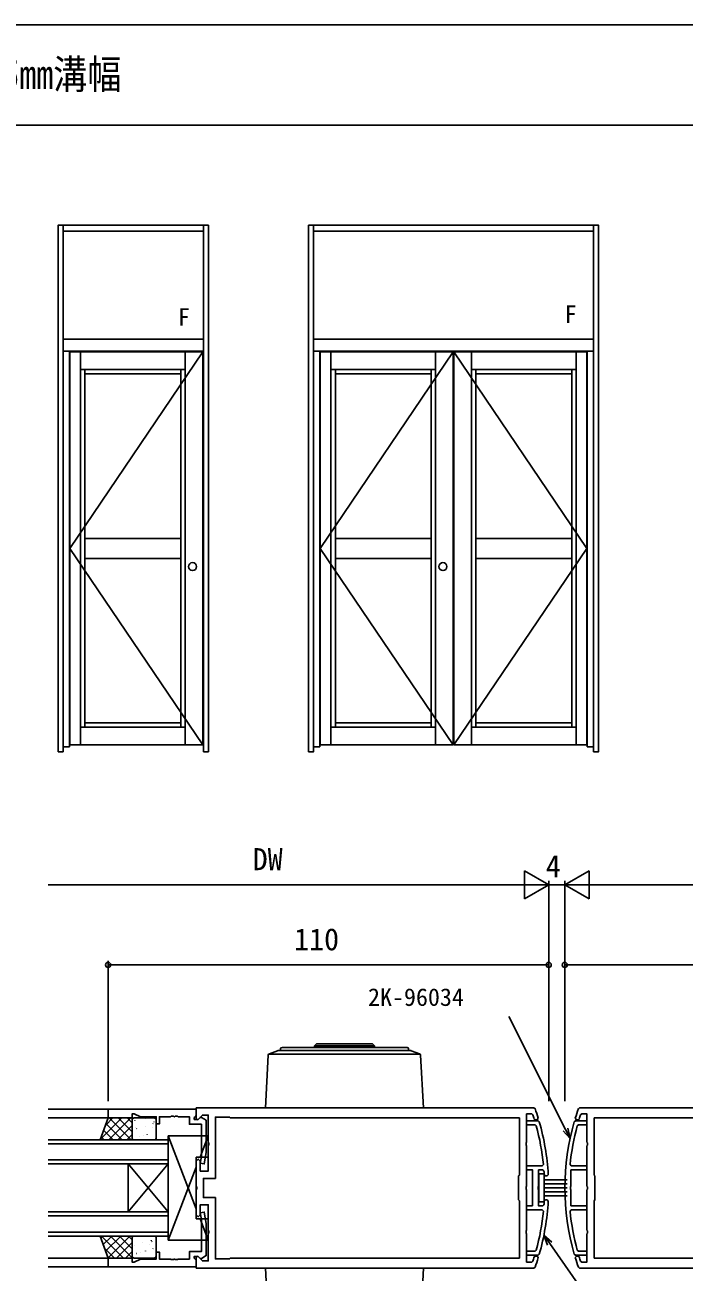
# Model space of a CAD drawing. Units: millimetres, scale not verified. Extents: x -437 to 438, y -344 to 341.
# Drawn here: x 109.2 to 273.8, y -5.1 to 306.3 of the extents above; entities that cross this region are included whole.
import ezdxf
from ezdxf.enums import TextEntityAlignment as Align

# ---------------------------------------------------------------- set-up
doc = ezdxf.new("R2010")
doc.units = ezdxf.units.MM
doc.header["$LTSCALE"] = 2
for name, color, linetype in [('0-1_USER1', 3, 'Continuous'), ('0-2_YKK_11', 7, 'Continuous'), ('0-3_YKK_12', 2, 'Continuous'), ('0-4_YKK_13', 4, 'Continuous'), ('0-5_YKK_A1', 4, 'Continuous'), ('0-6_YKK_D', 6, 'Continuous'), ('0-7_YKK_ZWAK', 7, 'Continuous')]:
    doc.layers.add(name, color=color, linetype=linetype)
doc.styles.add('ＭＳ ゴシック', font='')
doc.styles.get('ＭＳ ゴシック').set_extended_font_data('MS Gothic')

msp = doc.modelspace()

# ---------------------------------------------------------------- linework, layer by layer
at = {"layer": '0-2_YKK_11'}
for points in [[(129.977, 35.59), (151.977, 35.59), (151.977, 33.96), (151.677, 33.66), (151.477, 33.46), (151.477, 32.99), (152.427, 32.99), (152.927, 33.49), (153.265, 33.49), (154.477, 32.79), (154.477, 24.782), (153.969, 21.904), (152.985, 22.077), (153.277, 23.736), (153.277, 31.79), (150.277, 31.79), (150.277, 33.66), (147.485, 33.66), (147.302, 33.78), (146.752, 33.78), (146.569, 33.66), (146.485, 33.66), (146.302, 33.78), (145.752, 33.78), (145.569, 33.66), (142.777, 33.66), (142.777, 31.89), (141.977, 31.89), (141.977, 33.66), (138.042, 33.66), (136.477, 34.39), (135.977, 34.39), (135.977, 33.39), (129.977, 33.39)], [(160.477, 33.39), (232.636, 33.39), (232.636, 19.09), (232.436, 18.89), (232.436, 12.89), (232.636, 12.69), (232.636, -1.61), (160.477, -1.61), (160.277, -1.81), (156.777, -1.81), (156.777, 13.49), (153.777, 13.49), (153.777, 18.29), (156.777, 18.29), (156.777, 33.59), (160.277, 33.59)], [(323.477, 33.39), (251.318, 33.39), (251.318, 19.09), (251.518, 18.89), (251.518, 12.89), (251.318, 12.69), (251.318, -1.61), (323.477, -1.61), (323.677, -1.81), (327.177, -1.81), (327.177, 13.49), (330.177, 13.49), (330.177, 18.29), (327.177, 18.29), (327.177, 33.59), (323.677, 33.59)], [(129.977, -3.81), (151.977, -3.81), (151.977, -2.18), (151.677, -1.88), (151.477, -1.68), (151.477, -1.21), (152.427, -1.21), (152.927, -1.71), (153.265, -1.71), (154.477, -1.01), (154.477, 6.998), (153.969, 9.877), (152.985, 9.704), (153.277, 8.045), (153.277, -0.01), (150.277, -0.01), (150.277, -1.88), (147.485, -1.88), (147.302, -2), (146.752, -2), (146.569, -1.88), (146.485, -1.88), (146.302, -2), (145.752, -2), (145.569, -1.88), (142.777, -1.88), (142.777, -0.11), (141.977, -0.11), (141.977, -1.88), (138.042, -1.88), (136.477, -2.61), (135.977, -2.61), (135.977, -1.61), (129.977, -1.61)]]:
    msp.add_lwpolyline(points, close=True, dxfattribs=at)
for points in [[(151.977, 35.89), (236.292, 35.89), (236.575, 35.689)], [(236.575, -3.909), (236.292, -4.11), (151.977, -4.11), (151.977, -1.309), (152.347, -1.156), (153.501, -2.31), (154.977, -2.31), (154.977, 4.432), (155.097, 4.615), (155.097, 5.165), (154.977, 5.349), (154.977, 11.69), (152.977, 11.69), (152.977, 9.19), (152.477, 8.69), (151.977, 9.19), (151.977, 15.432), (152.097, 15.615), (152.097, 16.165), (151.977, 16.349), (151.977, 22.59), (152.477, 23.09), (152.977, 22.59), (152.977, 20.09), (154.977, 20.09), (154.977, 26.432), (155.097, 26.615), (155.097, 27.165), (154.977, 27.349), (154.977, 34.09), (153.501, 34.09), (152.347, 32.937), (151.977, 33.09), (151.977, 35.89)], [(236.028, 34.183), (235.743, 34.39), (234.436, 34.39), (234.436, 27.349), (234.316, 27.165), (234.316, 26.615), (234.436, 26.432), (234.436, 16.349), (234.316, 16.165), (234.316, 15.615), (234.436, 15.432), (234.436, 5.349), (234.316, 5.165), (234.316, 4.615), (234.436, 4.432), (234.436, -2.61), (235.743, -2.61), (236.028, -2.403)], [(331.977, 35.89), (247.662, 35.89), (247.379, 35.689)], [(247.926, 34.183), (248.211, 34.39), (249.518, 34.39), (249.518, 27.349), (249.638, 27.165), (249.638, 26.615), (249.518, 26.432), (249.518, 16.349), (249.638, 16.165), (249.638, 15.615), (249.518, 15.432), (249.518, 5.349), (249.638, 5.165), (249.638, 4.615), (249.518, 4.432), (249.518, -2.61), (248.211, -2.61), (247.926, -2.403)], [(236.856, 31.419), (236.566, 31.64), (234.436, 31.64), (234.436, 32.64), (237.325, 32.64), (237.613, 32.423)], [(237.361, 33.277), (237.074, 32.89), (236.656, 32.89), (236.369, 33.103)], [(247.098, 31.42), (247.387, 31.641), (249.517, 31.641), (249.517, 32.641), (246.628, 32.641), (246.34, 32.423)], [(246.593, 33.277), (246.88, 32.89), (247.298, 32.89), (247.585, 33.103)], [(235.936, 11.39), (235.936, 20.39), (234.436, 20.39), (234.436, 21.39), (238.349, 21.39), (238.647, 21.72)], [(238.785, 20.111), (238.486, 20.39), (237.436, 20.39), (237.436, 16.349), (237.316, 16.165), (237.316, 15.615), (237.436, 15.432), (237.436, 11.39), (238.486, 11.39), (238.785, 11.669)], [(239.844, 19.207), (239.545, 18.89), (239.144, 18.89), (238.845, 19.173)], [(245.517, 11.391), (245.517, 15.432), (245.397, 15.616), (245.397, 16.166), (245.517, 16.349), (245.517, 20.391), (249.517, 20.391), (249.517, 21.391), (245.605, 21.391), (245.306, 21.72)], [(238.845, 12.607), (239.144, 12.891), (239.545, 12.89), (239.844, 12.573)], [(238.647, 10.06), (238.349, 10.391), (234.436, 10.39), (234.436, 11.39), (235.936, 11.39)], [(245.306, 10.061), (245.605, 10.391), (249.517, 10.391), (249.517, 11.391), (245.517, 11.391)], [(237.613, -0.643), (237.325, -0.859), (234.436, -0.86), (234.436, 0.14), (236.566, 0.14), (236.856, 0.361)], [(246.34, -0.642), (246.628, -0.859), (249.517, -0.859), (249.517, 0.141), (247.387, 0.141), (247.098, 0.362)], [(236.369, -1.322), (236.656, -1.11), (237.074, -1.11), (237.361, -1.497)], [(247.585, -1.322), (247.298, -1.11), (246.88, -1.11), (246.593, -1.497)], [(247.379, -3.909), (247.662, -4.11), (331.977, -4.11)]]:
    msp.add_lwpolyline(points, dxfattribs=at)
for centre, radius, start, end in [((179.936, 15.891), 59.999, 16.84488, 19.26775), ((304.018, 15.891), 59.999, 160.73225, 163.15512), ((179.937, 15.891), 58.998, 16.96199, 18.06236), ((179.935, 15.894), 59, 5.6677, 15.25695), ((179.936, 15.89), 60, 3.16903, 15.99475), ((304.017, 15.891), 60, 164.00556, 195.99448), ((304.017, 15.891), 59, 164.73992, 174.32957), ((304.017, 15.891), 58.998, 161.93764, 163.03801), ((179.937, 15.877), 59, 3.20318, 4.11596), ((179.936, 15.89), 60, 344.00541, 356.83112), ((179.937, 15.905), 59, 355.88317, 356.79595), ((179.935, 15.887), 59, 344.74315, 354.3324), ((304.017, 15.891), 59, 185.67053, 195.26024), ((179.937, 15.89), 58.998, 341.93766, 343.03802), ((179.936, 15.89), 59.999, 340.73221, 343.15508), ((304.018, 15.89), 59.999, 196.84492, 199.26779), ((304.017, 15.89), 58.998, 196.96198, 198.06234)]:
    msp.add_arc(centre, radius, start, end, dxfattribs=at)
at = {"layer": '0-3_YKK_12'}
for p, q in [((151.977, 35.59), (114.977, 35.59)), ((114.977, 35.59), (151.977, 35.59)), ((114.977, 33.39), (130.027, 33.39)), ((144.977, 27.89), (114.977, 27.89)), ((114.977, 26.89), (144.977, 26.89)), ((144.977, 22.89), (114.977, 22.89)), ((134.977, 21.89), (134.977, 9.89)), ((144.977, 21.89), (134.977, 9.89)), ((144.977, 9.89), (134.977, 21.89)), ((144.977, 21.89), (144.977, 9.89)), ((144.977, 9.89), (114.977, 9.89)), ((114.977, 8.89), (144.977, 8.89)), ((144.977, 4.89), (114.977, 4.89)), ((114.977, -1.61), (129.977, -1.61)), ((151.977, -3.81), (114.977, -3.81)), ((114.977, -3.81), (151.977, -3.81))]:
    msp.add_line(p, q, dxfattribs=at)
for points in [[(114.977, 21.89), (144.977, 21.89), (144.977, 27.89)], [(114.977, 3.89), (144.977, 3.89), (144.977, 9.89)]]:
    msp.add_lwpolyline(points, dxfattribs=at)
at = {"layer": '0-4_YKK_13'}
for p, q in [((172.29, 50.166), (170.225, 49.415)), ((205.527, 50.19), (172.427, 50.19)), ((172.997, 50.59), (172.997, 50.19)), ((204.597, 50.99), (173.397, 50.99)), ((181.977, 51.89), (181.477, 51.39)), ((181.477, 51.39), (196.477, 51.39)), ((181.477, 50.99), (181.477, 51.39)), ((195.977, 51.89), (181.977, 51.89)), ((196.477, 51.39), (195.977, 51.89)), ((196.477, 51.39), (196.477, 50.99)), ((204.997, 50.19), (204.997, 50.59)), ((207.729, 49.415), (205.664, 50.166)), ((169.963, 49.06), (169.248, 35.89)), ((170.082, 49.324), (207.872, 49.324)), ((133.425, 33.39), (128.007, 27.972)), ((131.18, 33.39), (129.289, 31.5)), ((133.493, 27.89), (129.448, 31.935)), ((135.67, 33.39), (130.17, 27.89)), ((135.738, 27.89), (130.238, 33.39)), ((135.977, 31.452), (132.415, 27.89)), ((135.977, 29.896), (132.483, 33.39)), ((135.977, 32.141), (134.728, 33.39)), ((135.977, 32.89), (135.977, 28.482)), ((141.477, 33.39), (136.477, 33.39)), ((136.674, 32.793), (136.65, 32.75)), ((138.564, 33.385), (138.54, 33.341)), ((139.223, 33.133), (139.215, 33.126)), ((139.298, 31.36), (139.274, 31.316)), ((141.188, 31.951), (141.164, 31.907)), ((141.451, 32.422), (141.363, 32.375)), ((141.977, 28.39), (141.977, 32.89)), ((129.003, 27.89), (128.25, 28.642)), ((131.248, 27.89), (128.849, 30.289)), ((135.977, 29.207), (134.66, 27.89)), ((136.757, 30.925), (136.75, 30.918)), ((137.107, 30.717), (137.083, 30.673)), ((137.841, 28.692), (137.817, 28.648)), ((138.74, 29.105), (138.732, 29.099)), ((139.731, 29.283), (139.707, 29.24)), ((140.945, 31.08), (140.937, 31.074)), ((141.922, 29.927), (141.898, 29.883)), ((144.978, 28.89), (154.977, 28.891)), ((151.977, 10.691), (144.978, 28.89)), ((154.977, 28.891), (152.939, 23.59)), ((154.977, 28.891), (154.977, 23.59)), ((136.477, 27.89), (141.477, 27.89)), ((151.977, 23.59), (154.977, 23.59)), ((151.977, 8.19), (151.977, 23.59)), ((151.977, 21.09), (144.978, 2.89)), ((244.535, 17.892), (238.833, 17.891)), ((238.833, 16.891), (244.535, 16.892)), ((244.535, 15.892), (238.833, 15.891)), ((238.833, 14.891), (244.535, 14.892)), ((244.535, 13.892), (238.834, 13.891)), ((151.977, 8.19), (154.977, 8.19)), ((154.977, 2.89), (152.939, 8.19)), ((154.977, 8.19), (154.977, 2.89)), ((128.621, 3.89), (128.149, 3.418)), ((133.807, -1.61), (128.307, 3.89)), ((130.866, 3.89), (128.747, 1.772)), ((133.111, 3.89), (129.346, 0.125)), ((135.356, 3.89), (129.945, -1.521)), ((135.977, -1.535), (130.552, 3.89)), ((135.977, 0.71), (132.797, 3.89)), ((135.977, 2.955), (135.042, 3.89)), ((135.977, -1.11), (135.977, 3.299)), ((136.477, 3.89), (141.477, 3.89)), ((138.533, 3.753), (138.526, 3.747)), ((141.977, 3.39), (141.977, -1.11)), ((131.562, -1.61), (129.071, 0.881)), ((135.977, 2.266), (132.101, -1.61)), ((135.977, 0.021), (134.346, -1.61)), ((136.068, 1.545), (136.06, 1.538)), ((136.677, 1.615), (136.653, 1.572)), ((138.567, 2.207), (138.543, 2.163)), ((139.301, 0.182), (139.277, 0.138)), ((140.255, 1.701), (140.248, 1.694)), ((140.759, 2.85), (140.735, 2.806)), ((140.934, 2.588), (140.845, 2.541)), ((141.191, 0.773), (141.167, 0.729)), ((141.477, -1.61), (136.477, -1.61)), ((137.11, -0.461), (137.086, -0.505)), ((138.05, -0.274), (138.043, -0.281)), ((141.925, -1.252), (141.901, -1.295)), ((169.248, -4.11), (208.706, -4.11)), ((169.248, -4.11), (169.963, -17.28)), ((207.991, -17.28), (208.706, -4.11))]:
    msp.add_line(p, q, dxfattribs=at)
for points in [[(169.248, 35.89), (208.706, 35.89), (207.991, 49.06)], [(144.978, 28.89), (144.978, 2.89), (154.977, 2.89)]]:
    msp.add_lwpolyline(points, dxfattribs=at)
for points in [[(127.977, 27.89), (129.977, 33.39), (135.977, 33.39), (135.977, 27.89)], [(238.834, 12.391), (238.833, 19.391), (237.533, 19.39), (237.534, 12.39)], [(127.977, 3.89), (129.977, -1.61), (135.977, -1.61), (135.977, 3.89)]]:
    msp.add_lwpolyline(points, close=True, dxfattribs=at)
for centre, radius, start, end in [((172.427, 49.79), 0.4, 90, 110), ((173.397, 50.59), 0.4, 90, 180), ((204.597, 50.59), 0.4, 0, 90), ((205.527, 49.79), 0.4, 70, 90), ((170.362, 49.039), 0.4, 110, 176.89488), ((207.592, 49.039), 0.4, 3.10512, 70), ((136.477, 32.89), 0.5, 90, 180), ((141.477, 32.89), 0.5, 0, 90), ((136.481, 28.401), 0.511, 170.89313, 269.4909), ((141.477, 28.39), 0.5, 270, 0), ((136.481, 3.379), 0.511, 90.5091, 189.10687), ((141.477, 3.39), 0.5, 0, 90), ((136.477, -1.11), 0.5, 180, 270), ((141.477, -1.11), 0.5, 270, 0)]:
    msp.add_arc(centre, radius, start, end, dxfattribs=at)
at = {"layer": '0-5_YKK_A1'}
for p, q in [((124.2, 220.25), (124.2, 130.95)), ((124.2, 219.15), (148.1, 219.15)), ((148.1, 220.25), (148.1, 130.95)), ((186.7, 220.25), (186.7, 130.95)), ((186.7, 219.15), (210.6, 219.15)), ((210.6, 220.25), (210.6, 130.95)), ((221.8, 220.25), (221.8, 130.95)), ((221.8, 219.15), (245.7, 219.15)), ((245.7, 220.25), (245.7, 130.95)), ((124.2, 178.1), (148.1, 178.1)), ((186.7, 178.1), (210.6, 178.1)), ((221.8, 178.1), (245.7, 178.1)), ((124.2, 173.1), (148.1, 173.1)), ((186.7, 173.1), (210.6, 173.1)), ((221.8, 173.1), (245.7, 173.1)), ((124.2, 132.05), (148.1, 132.05)), ((186.7, 132.05), (210.6, 132.05)), ((221.8, 132.05), (245.7, 132.05))]:
    msp.add_line(p, q, dxfattribs=at)
for points in [[(117.5, 124.8), (118.75, 124.8), (118.75, 256.3), (117.5, 256.3)], [(118.75, 256.3), (153.75, 256.3), (153.75, 254.8), (118.75, 254.8)], [(153.75, 124.8), (155, 124.8), (155, 256.3), (153.75, 256.3)], [(180, 124.8), (181.25, 124.8), (181.25, 256.3), (180, 256.3)], [(181.25, 256.3), (251.15, 256.3), (251.15, 254.8), (181.25, 254.8)], [(251.15, 124.8), (252.4, 124.8), (252.4, 256.3), (251.15, 256.3)], [(118.75, 227.8), (153.75, 227.8), (153.75, 224.8), (118.75, 224.8)], [(251.15, 224.8), (181.25, 224.8), (181.25, 227.8), (251.15, 227.8)], [(123.1, 224.65), (120.45, 224.65), (120.45, 126.55), (123.1, 126.55)], [(123.1, 220.25), (149.2, 220.25), (149.2, 224.65), (123.1, 224.65)], [(149.2, 126.55), (153.6, 126.55), (153.6, 224.65), (149.2, 224.65)], [(185.6, 224.65), (182.95, 224.65), (182.95, 126.55), (185.6, 126.55)], [(185.6, 220.25), (211.7, 220.25), (211.7, 224.65), (185.6, 224.65)], [(211.7, 126.55), (216.1, 126.55), (216.1, 224.65), (211.7, 224.65)], [(220.7, 126.55), (216.3, 126.55), (216.3, 224.65), (220.7, 224.65)], [(246.8, 220.25), (220.7, 220.25), (220.7, 224.65), (246.8, 224.65)], [(246.8, 224.65), (249.45, 224.65), (249.45, 126.55), (246.8, 126.55)], [(149.2, 130.95), (123.1, 130.95), (123.1, 126.55), (149.2, 126.55)], [(211.7, 130.95), (185.6, 130.95), (185.6, 126.55), (211.7, 126.55)], [(220.7, 130.95), (246.8, 130.95), (246.8, 126.55), (220.7, 126.55)]]:
    msp.add_lwpolyline(points, close=True, dxfattribs=at)
for points in [[(118.75, 126.05), (120.3, 126.05), (120.3, 224.8)], [(153.6, 224.65), (120.45, 175.6), (153.6, 126.55)], [(181.25, 126.05), (182.8, 126.05), (182.8, 224.65)], [(216.1, 224.65), (182.95, 175.6), (216.1, 126.55)], [(216.3, 224.65), (249.45, 175.6), (216.3, 126.55)], [(251.15, 126.05), (249.6, 126.05), (249.6, 224.65)]]:
    msp.add_lwpolyline(points, dxfattribs=at)
for centre in [(151.05, 171.05), (213.55, 171.05)]:
    msp.add_circle(centre, 1, dxfattribs=at)
at = {"layer": '0-6_YKK_D'}
for p, q in [((239.977, 91.59), (233.915, 95.09)), ((233.915, 95.09), (233.915, 88.09)), ((243.977, 91.59), (250.039, 95.09)), ((250.039, 88.09), (250.039, 95.09)), ((232.977, 91.59), (114.977, 91.59)), ((239.977, 91.59), (227.853, 91.59)), ((239.977, 91.59), (233.915, 88.09)), ((239.977, 37.59), (239.977, 92.59)), ((239.977, 37.59), (239.977, 92.59)), ((239.977, 91.59), (243.977, 91.59)), ((243.977, 37.59), (243.977, 92.59)), ((243.977, 37.59), (243.977, 92.59)), ((243.977, 91.59), (250.039, 88.09)), ((243.977, 91.59), (256.101, 91.59)), ((250.977, 91.59), (368.977, 91.59)), ((129.977, 37.59), (129.977, 72.59)), ((239.977, 37.59), (239.977, 72.59)), ((243.977, 37.59), (243.977, 72.59)), ((129.977, 71.59), (239.977, 71.59)), ((353.977, 71.59), (243.977, 71.59))]:
    msp.add_line(p, q, dxfattribs=at)
for points in [[(245.297, 28.218), (244.154, 30.498), (230.006, 58.698)], [(244.765, 30.804), (245.297, 28.218), (243.543, 30.191)], [(239.668, 1.591), (238.76, 4.07), (240.786, 2.377)], [(238.76, 4.07), (240.227, 1.984), (251.768, -14.43)]]:
    msp.add_lwpolyline(points, dxfattribs=at)
for centre in [(129.977, 71.59), (239.977, 71.59), (243.977, 71.59)]:
    msp.add_circle(centre, 0.637, dxfattribs=at)
at = {"layer": '0-7_YKK_ZWAK'}
for p, q in [((438.3, 306.3), (-436.7, 306.3)), ((438.3, 281.3), (-436.7, 281.3))]:
    msp.add_line(p, q, dxfattribs=at)

# ---------------------------------------------------------------- texts
at = {"layer": '0-1_USER1', "style": 'ＭＳ ゴシック', "width": 0.85}
msp.add_text('自由開きドア【フロアヒンジドア】指はさみ防止仕様 100見込 たてかまち110mm見付 枠:35mm溝幅 障子:35mm溝幅', height=7.331, dxfattribs=at).set_placement((-299.97, 288.13), align=Align.BOTTOM_LEFT)
at = {"layer": '0-5_YKK_A1', "style": 'ＭＳ ゴシック'}
for p in [(147.383, 229.855), (243.965, 230.585)]:
    msp.add_text('F', height=4.399, dxfattribs=at).set_placement(p, align=Align.BOTTOM_LEFT)
at = {"layer": '0-6_YKK_D', "style": 'ＭＳ ゴシック'}
for s, height, p in [('DW', 5.499, (166.072, 93.59)), ('4', 5.499, (239.228, 91.84)), ('110', 5.499, (176.412, 73.59)), ('2K-96034', 4.399, (194.853, 60.03))]:
    msp.add_text(s, height=height, dxfattribs=at).set_placement(p, align=Align.BOTTOM_LEFT)

doc.saveas('drawing.dxf')
